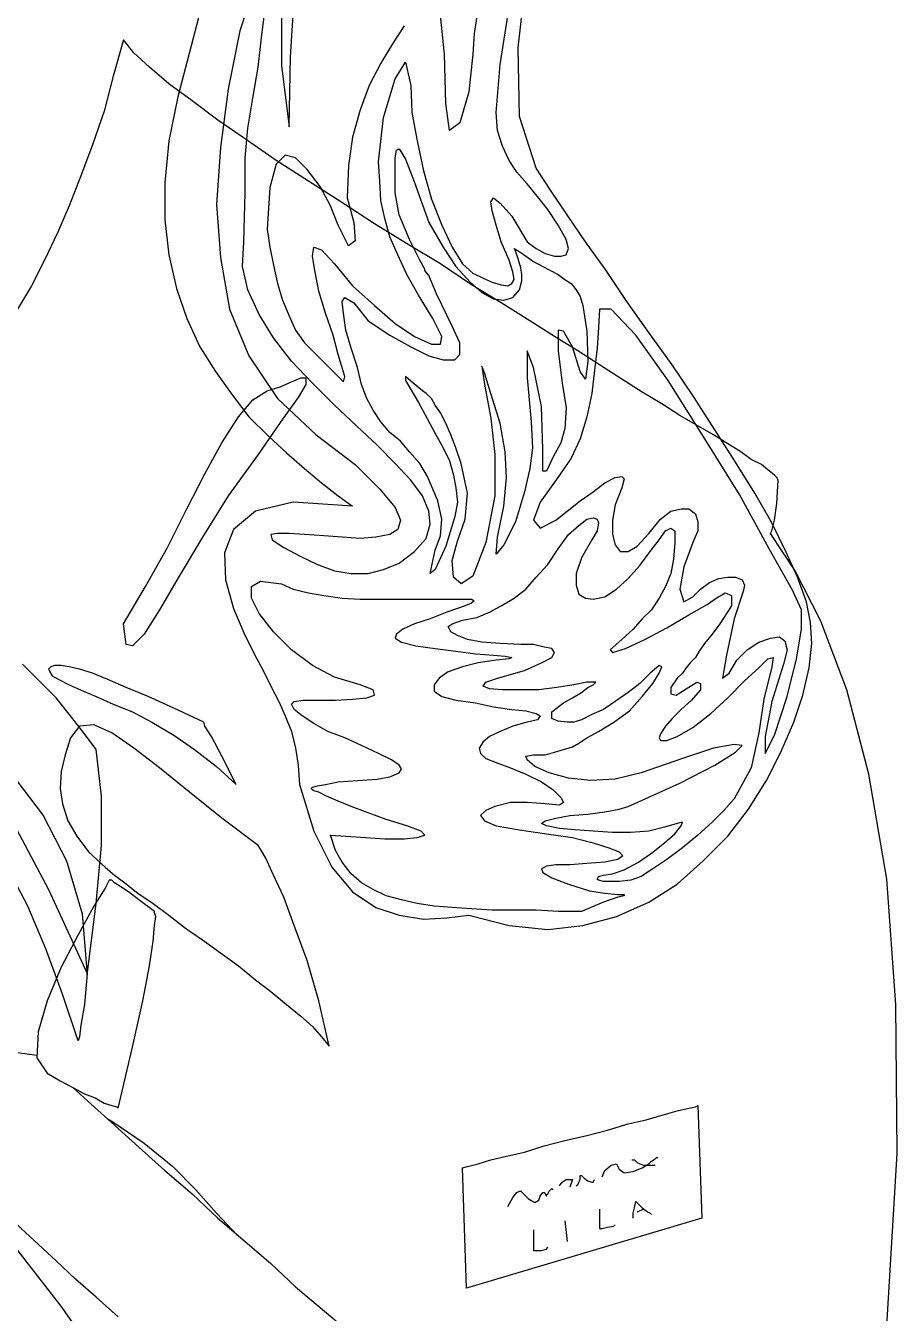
# Model space of a CAD drawing. Header units: millimetres. Extents: x -1576.77 to -1576.16, y 1849.65 to 1851.33.
# Drawn here: x -1576.4048 to -1576.2763, y 1850.8983 to 1851.0881 of the extents above; entities that cross this region are included whole.
import ezdxf

# ---------------------------------------------------------------- set-up
doc = ezdxf.new("R2010")
doc.units = ezdxf.units.MM
doc.header["$LTSCALE"] = 10
doc.layers.add('Humanos', color=2, linetype='Continuous')

msp = doc.modelspace()

# ---------------------------------------------------------------- linework, layer by layer
at = {"layer": 'Humanos'}
for points in [[(-1576.35984, 1851.12869), (-1576.3608, 1851.12468), (-1576.36213, 1851.11972), (-1576.36385, 1851.11362), (-1576.36518, 1851.10675), (-1576.36652, 1851.09912), (-1576.36709, 1851.09091), (-1576.36709, 1851.08214), (-1576.36595, 1851.07317), (-1576.36576, 1851.08347), (-1576.36518, 1851.09206), (-1576.36442, 1851.09931), (-1576.36347, 1851.10561), (-1576.36232, 1851.11171), (-1576.36099, 1851.11781), (-1576.36022, 1851.12354), (-1576.35984, 1851.12869)], [(-1576.37873, 1851.09149), (-1576.38236, 1851.07756), (-1576.38369, 1851.07108), (-1576.38426, 1851.06497), (-1576.38426, 1851.05944), (-1576.38369, 1851.05429), (-1576.38254, 1851.04932), (-1576.38102, 1851.04494), (-1576.37911, 1851.04074), (-1576.37682, 1851.03712), (-1576.37434, 1851.03368), (-1576.37186, 1851.03043), (-1576.369, 1851.02757), (-1576.36633, 1851.0251), (-1576.36366, 1851.02281), (-1576.36118, 1851.0207), (-1576.3587, 1851.0188), (-1576.3566, 1851.01727), (-1576.36537, 1851.01784), (-1576.37091, 1851.01651), (-1576.37415, 1851.01384), (-1576.37549, 1851.0104), (-1576.3753, 1851.0064), (-1576.37415, 1851.0022), (-1576.37262, 1850.99858), (-1576.3711, 1850.99552), (-1576.36976, 1850.99304), (-1576.36862, 1850.99075), (-1576.36747, 1850.98846), (-1576.36652, 1850.98637), (-1576.36557, 1850.98408), (-1576.365, 1850.98159), (-1576.36461, 1850.97912), (-1576.36442, 1850.97626), (-1576.36232, 1850.96939), (-1576.35965, 1850.96405), (-1576.3566, 1850.96042), (-1576.35316, 1850.95813), (-1576.34973, 1850.95699), (-1576.34611, 1850.95641), (-1576.34267, 1850.95661), (-1576.33943, 1850.95699), (-1576.33351, 1850.95546), (-1576.32779, 1850.95489), (-1576.32264, 1850.95546), (-1576.31768, 1850.95679), (-1576.31291, 1850.9589), (-1576.30872, 1850.96156), (-1576.30489, 1850.965), (-1576.30127, 1850.96863), (-1576.29822, 1850.97263), (-1576.29555, 1850.97683), (-1576.29345, 1850.98102), (-1576.29154, 1850.98542), (-1576.29021, 1850.98942), (-1576.28925, 1850.99343), (-1576.28887, 1850.99705), (-1576.28906, 1851.0001), (-1576.28964, 1851.00316), (-1576.29097, 1851.00678), (-1576.29269, 1851.0106), (-1576.29479, 1851.01479), (-1576.29727, 1851.01918), (-1576.30013, 1851.02376), (-1576.30318, 1851.02853), (-1576.30623, 1851.0333), (-1576.30947, 1851.03807), (-1576.31291, 1851.04284), (-1576.31616, 1851.04742), (-1576.3192, 1851.052), (-1576.32226, 1851.05619), (-1576.32493, 1851.0602), (-1576.32741, 1851.06382), (-1576.32951, 1851.06707), (-1576.33199, 1851.0747), (-1576.33218, 1851.08481), (-1576.33084, 1851.09664)], [(-1576.3711, 1851.09378), (-1576.3732, 1851.08729)], [(-1576.3732, 1851.08729), (-1576.37491, 1851.0787), (-1576.37606, 1851.07012), (-1576.37663, 1851.06173), (-1576.37606, 1851.0539), (-1576.37472, 1851.04627), (-1576.37186, 1851.03941), (-1576.36766, 1851.03311), (-1576.36194, 1851.02777), (-1576.35622, 1851.02338), (-1576.35259, 1851.01975), (-1576.3503, 1851.01708), (-1576.34954, 1851.01518), (-1576.34992, 1851.01384), (-1576.35107, 1851.01308), (-1576.35316, 1851.01269), (-1576.35545, 1851.0125), (-1576.35813, 1851.01269), (-1576.3608, 1851.01289), (-1576.36366, 1851.01308), (-1576.36595, 1851.01326), (-1576.36766, 1851.01326), (-1576.36862, 1851.01308), (-1576.36843, 1851.01231), (-1576.36671, 1851.01117), (-1576.36423, 1851.00983), (-1576.36175, 1851.00869), (-1576.35927, 1851.00774), (-1576.35679, 1851.00735), (-1576.35431, 1851.00735), (-1576.35202, 1851.00792), (-1576.34973, 1851.00888), (-1576.34744, 1851.0106), (-1576.34572, 1851.0125), (-1576.34515, 1851.0146), (-1576.34534, 1851.01651), (-1576.34629, 1851.0188), (-1576.34801, 1851.02109), (-1576.3503, 1851.02357), (-1576.35298, 1851.02624), (-1576.35602, 1851.02911), (-1576.35927, 1851.03215), (-1576.36251, 1851.0354), (-1576.36557, 1851.03864), (-1576.36824, 1851.04207), (-1576.37034, 1851.04551), (-1576.37205, 1851.04914), (-1576.37281, 1851.05257), (-1576.37262, 1851.05619), (-1576.37244, 1851.06344), (-1576.37244, 1851.06859), (-1576.37205, 1851.07298), (-1576.37129, 1851.07737), (-1576.37052, 1851.08195), (-1576.36995, 1851.08672), (-1576.36938, 1851.0913)], [(-1576.36919, 1851.0581), (-1576.36881, 1851.05543), (-1576.36824, 1851.05276), (-1576.36766, 1851.05009), (-1576.3669, 1851.04761), (-1576.36595, 1851.04532), (-1576.365, 1851.04322), (-1576.36366, 1851.04131), (-1576.36194, 1851.03959), (-1576.35927, 1851.03692), (-1576.35793, 1851.03558), (-1576.35774, 1851.03635), (-1576.3587, 1851.03959), (-1576.35946, 1851.04245), (-1576.3606, 1851.0457), (-1576.36156, 1851.04894), (-1576.36213, 1851.052), (-1576.36251, 1851.05409), (-1576.36232, 1851.05543), (-1576.36118, 1851.05505), (-1576.35927, 1851.05295), (-1576.3566, 1851.04971), (-1576.35336, 1851.04685), (-1576.3503, 1851.04417), (-1576.34744, 1851.04227), (-1576.34496, 1851.04112), (-1576.34363, 1851.04112), (-1576.34343, 1851.04227), (-1576.34477, 1851.04494), (-1576.34687, 1851.04837), (-1576.34858, 1851.05142), (-1576.34992, 1851.05429), (-1576.35107, 1851.05695), (-1576.35183, 1851.05963), (-1576.3524, 1851.0623), (-1576.35259, 1851.06516), (-1576.35278, 1851.06802), (-1576.35202, 1851.07451), (-1576.3503, 1851.08023), (-1576.34878, 1851.08271), (-1576.34801, 1851.07927), (-1576.34783, 1851.07527), (-1576.34706, 1851.07108), (-1576.34611, 1851.06668), (-1576.34496, 1851.06249), (-1576.34343, 1851.05867), (-1576.34191, 1851.05543), (-1576.34038, 1851.05295), (-1576.33885, 1851.05161), (-1576.33733, 1851.05085), (-1576.33599, 1851.05028), (-1576.33466, 1851.0499), (-1576.3337, 1851.04971), (-1576.33313, 1851.05009), (-1576.33275, 1851.05066), (-1576.33294, 1851.0518), (-1576.33351, 1851.05352), (-1576.33466, 1851.05619), (-1576.33542, 1851.05867), (-1576.33599, 1851.06077), (-1576.33619, 1851.0621), (-1576.3358, 1851.06268), (-1576.33485, 1851.06192), (-1576.33313, 1851.06001), (-1576.33084, 1851.05619), (-1576.32951, 1851.05524), (-1576.32817, 1851.05448), (-1576.32684, 1851.05409), (-1576.32588, 1851.05409), (-1576.32512, 1851.05429), (-1576.32474, 1851.05524), (-1576.32512, 1851.05658), (-1576.32626, 1851.05867), (-1576.32779, 1851.06096), (-1576.32932, 1851.06287), (-1576.33084, 1851.06478), (-1576.33237, 1851.0665), (-1576.33351, 1851.06822), (-1576.33447, 1851.07031), (-1576.33523, 1851.0726), (-1576.33542, 1851.07527), (-1576.33485, 1851.08233), (-1576.33351, 1851.09072)], [(-1576.33809, 1851.09072), (-1576.33867, 1851.08691), (-1576.33885, 1851.08385), (-1576.33943, 1851.07832), (-1576.34076, 1851.07374), (-1576.34229, 1851.0726), (-1576.34286, 1851.07661), (-1576.34305, 1851.08385), (-1576.34363, 1851.08958)], [(-1576.34897, 1851.08805), (-1576.35069, 1851.08538), (-1576.3524, 1851.08252), (-1576.35412, 1851.07927), (-1576.35545, 1851.07566), (-1576.3566, 1851.07165), (-1576.35717, 1851.06745), (-1576.35736, 1851.06268), (-1576.35641, 1851.05906), (-1576.35622, 1851.05638), (-1576.35717, 1851.05562), (-1576.3587, 1851.05867), (-1576.35984, 1851.06153), (-1576.36137, 1851.06439), (-1576.36328, 1851.06688), (-1576.365, 1851.06859), (-1576.36652, 1851.06897), (-1576.36786, 1851.06764), (-1576.36881, 1851.06421), (-1576.36919, 1851.0581)], [(-1576.2778, 1850.89651), (-1576.27628, 1850.92188), (-1576.27647, 1850.94382), (-1576.2778, 1850.96233), (-1576.28048, 1850.97778), (-1576.28372, 1850.99018), (-1576.28753, 1851.0003), (-1576.29135, 1851.00774), (-1576.29498, 1851.01326), (-1576.29479, 1851.01365), (-1576.2944, 1851.01518), (-1576.29402, 1851.01766), (-1576.29383, 1851.02109), (-1576.29402, 1851.02147), (-1576.2944, 1851.02185), (-1576.29536, 1851.02262), (-1576.29631, 1851.02338), (-1576.29784, 1851.02414), (-1576.29936, 1851.02528), (-1576.30127, 1851.02643), (-1576.30337, 1851.02777), (-1576.30566, 1851.02911), (-1576.30833, 1851.03063), (-1576.31101, 1851.03234), (-1576.31387, 1851.03406), (-1576.31691, 1851.03597), (-1576.32016, 1851.03807), (-1576.3234, 1851.04016), (-1576.32684, 1851.04227), (-1576.33046, 1851.04456), (-1576.33466, 1851.04722), (-1576.33905, 1851.0499), (-1576.34363, 1851.05295), (-1576.3484, 1851.05581), (-1576.35336, 1851.05886), (-1576.35831, 1851.0621), (-1576.36308, 1851.06516), (-1576.36786, 1851.06822), (-1576.37224, 1851.07126), (-1576.37644, 1851.07412), (-1576.38025, 1851.07698), (-1576.38369, 1851.07947), (-1576.38655, 1851.08195), (-1576.38884, 1851.08405), (-1576.39037, 1851.08596), (-1576.39189, 1851.08061), (-1576.39323, 1851.07546), (-1576.39495, 1851.0705), (-1576.39667, 1851.06593), (-1576.39838, 1851.06153), (-1576.4001, 1851.05753), (-1576.402, 1851.05352), (-1576.40391, 1851.04971), (-1576.40601, 1851.04627)], [(-1576.34439, 1851.01079), (-1576.34363, 1851.01289), (-1576.34343, 1851.01537), (-1576.344, 1851.01804), (-1576.34554, 1851.02166), (-1576.34668, 1851.02357), (-1576.3482, 1851.02528), (-1576.34954, 1851.02682), (-1576.35107, 1851.02814), (-1576.3524, 1851.02968), (-1576.35355, 1851.03139), (-1576.3545, 1851.03311), (-1576.35527, 1851.03521), (-1576.35584, 1851.03769), (-1576.35679, 1851.04055), (-1576.35756, 1851.04322), (-1576.35793, 1851.0457), (-1576.35813, 1851.04742), (-1576.35774, 1851.04799), (-1576.35641, 1851.04722), (-1576.35431, 1851.04456), (-1576.35107, 1851.04245), (-1576.34801, 1851.04074), (-1576.34534, 1851.03941), (-1576.34325, 1851.03883), (-1576.34153, 1851.03883), (-1576.34076, 1851.03959), (-1576.34076, 1851.04131), (-1576.34191, 1851.04379), (-1576.3442, 1851.04856), (-1576.34534, 1851.05123), (-1576.34592, 1851.052), (-1576.34592, 1851.05219), (-1576.34668, 1851.05352), (-1576.3482, 1851.05658), (-1576.34973, 1851.0602), (-1576.3503, 1851.06344), (-1576.3503, 1851.06497), (-1576.3503, 1851.06688), (-1576.3503, 1851.06859), (-1576.35012, 1851.06974), (-1576.34973, 1851.06993), (-1576.34878, 1851.0684), (-1576.34744, 1851.06497), (-1576.34534, 1851.05906), (-1576.34325, 1851.05543), (-1576.34134, 1851.05257), (-1576.33924, 1851.05028), (-1576.33752, 1851.04875), (-1576.3358, 1851.0478), (-1576.33428, 1851.04761), (-1576.33294, 1851.04799), (-1576.33199, 1851.04914), (-1576.33161, 1851.05047), (-1576.33161, 1851.05142), (-1576.3318, 1851.05238), (-1576.33218, 1851.05371), (-1576.33256, 1851.05486), (-1576.33275, 1851.05524), (-1576.3318, 1851.05466), (-1576.32989, 1851.05333), (-1576.32855, 1851.05257), (-1576.32741, 1851.052), (-1576.32626, 1851.05142), (-1576.32531, 1851.05066), (-1576.32435, 1851.05009), (-1576.3236, 1851.04914), (-1576.32302, 1851.04818), (-1576.32264, 1851.04685), (-1576.32207, 1851.04303), (-1576.32188, 1851.03864), (-1576.32226, 1851.03597), (-1576.32302, 1851.03712), (-1576.32417, 1851.04074), (-1576.3255, 1851.04303), (-1576.32626, 1851.04322), (-1576.32626, 1851.04016), (-1576.32569, 1851.0354), (-1576.32512, 1851.03177), (-1576.32531, 1851.02872), (-1576.32588, 1851.02662), (-1576.32703, 1851.02453), (-1576.32798, 1851.02242), (-1576.32855, 1851.02242), (-1576.32855, 1851.02567), (-1576.32875, 1851.03197), (-1576.32989, 1851.03769), (-1576.33084, 1851.04016), (-1576.33084, 1851.03616), (-1576.33027, 1851.02968), (-1576.33008, 1851.02586), (-1576.33046, 1851.02281), (-1576.33122, 1851.01937), (-1576.33256, 1851.01498), (-1576.33428, 1851.01155), (-1576.33542, 1851.01021), (-1576.33523, 1851.01269), (-1576.33428, 1851.01727), (-1576.3339, 1851.02147), (-1576.33409, 1851.02528), (-1576.33485, 1851.02948), (-1576.33619, 1851.03387), (-1576.33714, 1851.03692), (-1576.33752, 1851.03787), (-1576.33714, 1851.03521), (-1576.33619, 1851.03025), (-1576.33561, 1851.0249), (-1576.33561, 1851.0188), (-1576.33695, 1851.01193), (-1576.33885, 1851.00697), (-1576.34057, 1851.00582), (-1576.34172, 1851.00678), (-1576.34191, 1851.00926), (-1576.34114, 1851.01212), (-1576.34, 1851.01537), (-1576.33962, 1851.01918), (-1576.34057, 1851.02357), (-1576.34134, 1851.02586), (-1576.3421, 1851.02777), (-1576.34286, 1851.02948), (-1576.34363, 1851.03101), (-1576.34439, 1851.03215), (-1576.34496, 1851.03311), (-1576.34572, 1851.03387), (-1576.34629, 1851.03426), (-1576.34763, 1851.0354), (-1576.34878, 1851.03635), (-1576.34878, 1851.03578), (-1576.34687, 1851.03254), (-1576.34554, 1851.03006), (-1576.34439, 1851.02796), (-1576.34325, 1851.02586), (-1576.34229, 1851.02395), (-1576.34172, 1851.02185), (-1576.34134, 1851.01995), (-1576.34114, 1851.01784), (-1576.34153, 1851.01575), (-1576.34286, 1851.01136), (-1576.34439, 1851.00792), (-1576.34515, 1851.00735), (-1576.34439, 1851.01079)], [(-1576.32016, 1851.04627), (-1576.32035, 1851.0436), (-1576.32054, 1851.04055), (-1576.32092, 1851.0373), (-1576.32131, 1851.03387), (-1576.32207, 1851.03043), (-1576.32302, 1851.02719), (-1576.32435, 1851.02433), (-1576.32607, 1851.02185), (-1576.32893, 1851.01784), (-1576.32989, 1851.01518), (-1576.32893, 1851.01403), (-1576.32664, 1851.01518), (-1576.32493, 1851.01651), (-1576.32302, 1851.01804), (-1576.32111, 1851.01937), (-1576.3194, 1851.0207), (-1576.31787, 1851.02147), (-1576.31691, 1851.02166), (-1576.31653, 1851.02128), (-1576.31691, 1851.01995), (-1576.31787, 1851.01747), (-1576.31825, 1851.01518), (-1576.31825, 1851.01308), (-1576.31787, 1851.01155), (-1576.31711, 1851.0106), (-1576.31596, 1851.0106), (-1576.31462, 1851.01136), (-1576.31291, 1851.01326), (-1576.31119, 1851.01537), (-1576.30967, 1851.01651), (-1576.30814, 1851.01689), (-1576.307, 1851.01689), (-1576.30604, 1851.01613), (-1576.30566, 1851.01498), (-1576.30566, 1851.01365), (-1576.30643, 1851.01193), (-1576.30776, 1851.00831), (-1576.30833, 1851.00506), (-1576.30776, 1851.00316), (-1576.30643, 1851.00392), (-1576.30528, 1851.00506), (-1576.30394, 1851.00602), (-1576.3026, 1851.00659), (-1576.30127, 1851.00678), (-1576.30013, 1851.00678), (-1576.29917, 1851.0064), (-1576.29879, 1851.00563), (-1576.29898, 1851.00468), (-1576.30032, 1851.00067), (-1576.30146, 1850.99533), (-1576.30203, 1850.9919), (-1576.30108, 1850.99266), (-1576.29994, 1850.99457), (-1576.29841, 1850.9961), (-1576.29669, 1850.99724), (-1576.29498, 1850.99781), (-1576.29364, 1850.99801), (-1576.29288, 1850.99743), (-1576.2925, 1850.9961), (-1576.29307, 1850.994), (-1576.29479, 1850.98846), (-1576.29574, 1850.98331), (-1576.29574, 1850.98084), (-1576.2944, 1850.98351), (-1576.2925, 1850.98923), (-1576.29116, 1850.99476), (-1576.2904, 1850.99915), (-1576.2904, 1851.00201), (-1576.29173, 1851.00487), (-1576.29516, 1851.01098), (-1576.29956, 1851.01899), (-1576.30489, 1851.02757), (-1576.31004, 1851.03578), (-1576.31482, 1851.04245), (-1576.31844, 1851.04627), (-1576.32016, 1851.04627)], [(-1576.39037, 1850.99991), (-1576.38712, 1851.00545), (-1576.38388, 1851.01117), (-1576.38102, 1851.01689), (-1576.37835, 1851.02204), (-1576.37587, 1851.02662), (-1576.37339, 1851.03043), (-1576.37129, 1851.03292), (-1576.36919, 1851.03426), (-1576.36728, 1851.03483), (-1576.36557, 1851.03558), (-1576.36423, 1851.03616), (-1576.36347, 1851.03616), (-1576.36347, 1851.03521), (-1576.36461, 1851.0333), (-1576.3669, 1851.03006), (-1576.37052, 1851.0249), (-1576.37491, 1851.0188), (-1576.37873, 1851.01269), (-1576.38216, 1851.00697), (-1576.38503, 1851.00201), (-1576.38732, 1850.99839), (-1576.38903, 1850.99667), (-1576.38998, 1850.99686), (-1576.39037, 1850.99991)], [(-1576.34038, 1851.00048), (-1576.33828, 1851.00087), (-1576.33638, 1851.00163), (-1576.33466, 1851.00259), (-1576.33275, 1851.00373), (-1576.33104, 1851.00506), (-1576.32951, 1851.00678), (-1576.32779, 1851.00869), (-1576.32626, 1851.01098), (-1576.32474, 1851.01308), (-1576.32321, 1851.01441), (-1576.32207, 1851.01537), (-1576.32111, 1851.01555), (-1576.32054, 1851.01537), (-1576.32035, 1851.01479), (-1576.32054, 1851.01365), (-1576.32131, 1851.01231), (-1576.32283, 1851.00964), (-1576.3236, 1851.00735), (-1576.3236, 1851.00563), (-1576.32321, 1851.0043), (-1576.32226, 1851.00373), (-1576.32111, 1851.00354), (-1576.3194, 1851.00392), (-1576.31768, 1851.00506), (-1576.31596, 1851.00659), (-1576.31424, 1851.0085), (-1576.31272, 1851.0106), (-1576.31138, 1851.01231), (-1576.31043, 1851.01365), (-1576.30967, 1851.01403), (-1576.30909, 1851.01365), (-1576.30909, 1851.01193), (-1576.30929, 1851.00945), (-1576.30967, 1851.00735), (-1576.31043, 1851.00545), (-1576.31138, 1851.00373), (-1576.31253, 1851.00201), (-1576.31387, 1851.00067), (-1576.3152, 1850.99915), (-1576.31691, 1850.99762), (-1576.31863, 1850.9961), (-1576.31825, 1850.99572), (-1576.31634, 1850.99629), (-1576.31348, 1850.99762), (-1576.31024, 1850.99934), (-1576.307, 1851.00125), (-1576.30432, 1851.00277), (-1576.30299, 1851.00373), (-1576.30165, 1851.00449), (-1576.3007, 1851.00411), (-1576.3007, 1851.00259), (-1576.30242, 1850.99991), (-1576.30356, 1850.99839), (-1576.30471, 1850.99705), (-1576.30547, 1850.9959), (-1576.30604, 1850.99495), (-1576.3068, 1850.99418), (-1576.30738, 1850.99343), (-1576.30795, 1850.99266), (-1576.30872, 1850.9919), (-1576.30967, 1850.99057), (-1576.30967, 1850.98961), (-1576.3089, 1850.98942), (-1576.30738, 1850.99037), (-1576.30585, 1850.99132), (-1576.30528, 1850.99114), (-1576.30528, 1850.99018), (-1576.30661, 1850.98866), (-1576.30814, 1850.98732), (-1576.30947, 1850.98599), (-1576.31043, 1850.98484), (-1576.31119, 1850.9837), (-1576.31138, 1850.98313), (-1576.31119, 1850.98274), (-1576.31024, 1850.98274), (-1576.30872, 1850.98331), (-1576.30643, 1850.98465), (-1576.30375, 1850.98674), (-1576.30127, 1850.98903), (-1576.29879, 1850.99152), (-1576.29669, 1850.99343), (-1576.29536, 1850.99476), (-1576.29459, 1850.99495), (-1576.29479, 1850.99361), (-1576.29593, 1850.98885), (-1576.29669, 1850.98388), (-1576.29784, 1850.97873), (-1576.30032, 1850.97415), (-1576.30185, 1850.97244), (-1576.30356, 1850.97072), (-1576.30566, 1850.96881), (-1576.30795, 1850.96691), (-1576.31024, 1850.96519), (-1576.31233, 1850.96385), (-1576.31405, 1850.96271), (-1576.31558, 1850.96214), (-1576.3173, 1850.96194), (-1576.31863, 1850.96194), (-1576.31959, 1850.96194), (-1576.32035, 1850.96214), (-1576.32054, 1850.96233), (-1576.32035, 1850.96271), (-1576.31959, 1850.9629), (-1576.31825, 1850.96309), (-1576.31653, 1850.96366), (-1576.31444, 1850.96481), (-1576.31253, 1850.96614), (-1576.31062, 1850.96767), (-1576.30909, 1850.969), (-1576.30814, 1850.97015), (-1576.30795, 1850.97072), (-1576.30872, 1850.97053), (-1576.31062, 1850.96996), (-1576.31291, 1850.96939), (-1576.31558, 1850.9692), (-1576.31825, 1850.9692), (-1576.32111, 1850.96939), (-1576.32378, 1850.96958), (-1576.32607, 1850.96977), (-1576.32798, 1850.97015), (-1576.32875, 1850.97053), (-1576.32817, 1850.97091), (-1576.32664, 1850.97129), (-1576.32455, 1850.97168), (-1576.32188, 1850.97187), (-1576.3194, 1850.97225), (-1576.3173, 1850.97263), (-1576.31596, 1850.97301), (-1576.30833, 1850.97644), (-1576.30318, 1850.97912), (-1576.30013, 1850.98102), (-1576.29917, 1850.98198), (-1576.30032, 1850.98217), (-1576.30337, 1850.98159), (-1576.30795, 1850.98007), (-1576.31405, 1850.97797), (-1576.31787, 1850.97702), (-1576.32149, 1850.97683), (-1576.32474, 1850.97721), (-1576.3276, 1850.97797), (-1576.3297, 1850.97893), (-1576.33084, 1850.97988), (-1576.33104, 1850.98045), (-1576.32989, 1850.98064), (-1576.32817, 1850.98064), (-1576.32684, 1850.98102), (-1576.3255, 1850.98141), (-1576.32417, 1850.98179), (-1576.32321, 1850.98236), (-1576.32207, 1850.98313), (-1576.32131, 1850.98351), (-1576.32035, 1850.98408), (-1576.31806, 1850.98542), (-1576.31577, 1850.98713), (-1576.31387, 1850.98923), (-1576.31233, 1850.99114), (-1576.31138, 1850.99266), (-1576.31101, 1850.99361), (-1576.31138, 1850.99381), (-1576.31272, 1850.99266), (-1576.31424, 1850.99114), (-1576.31596, 1850.9898), (-1576.31787, 1850.98846), (-1576.31959, 1850.98732), (-1576.32131, 1850.98656), (-1576.32283, 1850.98579), (-1576.32397, 1850.98542), (-1576.32493, 1850.98542), (-1576.32626, 1850.9856), (-1576.32722, 1850.98599), (-1576.32722, 1850.98694), (-1576.3255, 1850.98828), (-1576.32417, 1850.98903), (-1576.32283, 1850.9898), (-1576.32188, 1850.99057), (-1576.32111, 1850.99095), (-1576.32073, 1850.99132), (-1576.32111, 1850.99132), (-1576.32207, 1850.99132), (-1576.32397, 1850.99095), (-1576.32646, 1850.99057), (-1576.32912, 1850.99018), (-1576.33199, 1850.99018), (-1576.33447, 1850.99018), (-1576.33638, 1850.99037), (-1576.33733, 1850.99075), (-1576.33695, 1850.99132), (-1576.33523, 1850.9919), (-1576.33122, 1850.99304), (-1576.32875, 1850.99418), (-1576.32722, 1850.99495), (-1576.32684, 1850.99572), (-1576.32722, 1850.99629), (-1576.32836, 1850.99647), (-1576.32989, 1850.99686), (-1576.3318, 1850.99686), (-1576.33485, 1850.99705), (-1576.33752, 1850.99724), (-1576.33962, 1850.99762), (-1576.34114, 1850.99819), (-1576.3421, 1850.99876), (-1576.34248, 1850.99953), (-1576.34191, 1850.99991), (-1576.34038, 1851.00048)], [(-1576.36709, 1851.00582), (-1576.36537, 1851.00506), (-1576.36308, 1851.00449), (-1576.3608, 1851.00411), (-1576.35813, 1851.00373), (-1576.35545, 1851.00354), (-1576.35278, 1851.00354), (-1576.35012, 1851.00354), (-1576.34763, 1851.00354), (-1576.34515, 1851.00354), (-1576.34305, 1851.00354), (-1576.34134, 1851.00354), (-1576.34, 1851.00354), (-1576.33905, 1851.00354), (-1576.33867, 1851.00334), (-1576.33905, 1851.00296), (-1576.34, 1851.00259), (-1576.34267, 1851.00163), (-1576.34515, 1851.00067), (-1576.34744, 1850.99991), (-1576.34916, 1850.99915), (-1576.35012, 1850.99839), (-1576.3503, 1850.99781), (-1576.34935, 1850.99724), (-1576.34725, 1850.99667), (-1576.34439, 1850.99629), (-1576.34134, 1850.9959), (-1576.33848, 1850.99552), (-1576.3358, 1850.99533), (-1576.33409, 1850.99515), (-1576.33313, 1850.99495), (-1576.33351, 1850.99476), (-1576.33542, 1850.99457), (-1576.33809, 1850.99418), (-1576.34038, 1850.99361), (-1576.34248, 1850.99286), (-1576.34382, 1850.9919), (-1576.34458, 1850.99095), (-1576.34458, 1850.98999), (-1576.34343, 1850.98923), (-1576.34134, 1850.98866), (-1576.33848, 1850.98828), (-1576.3358, 1850.98771), (-1576.33313, 1850.98732), (-1576.33104, 1850.98713), (-1576.32951, 1850.98674), (-1576.32893, 1850.98637), (-1576.32932, 1850.98579), (-1576.33084, 1850.98542), (-1576.33294, 1850.98484), (-1576.33485, 1850.98408), (-1576.33638, 1850.98331), (-1576.33733, 1850.98255), (-1576.3379, 1850.98159), (-1576.33771, 1850.98084), (-1576.33695, 1850.98007), (-1576.33542, 1850.9795), (-1576.33332, 1850.97873), (-1576.33104, 1850.97778), (-1576.32875, 1850.97664), (-1576.32703, 1850.97549), (-1576.32588, 1850.97435), (-1576.3255, 1850.97358), (-1576.32607, 1850.9732), (-1576.32817, 1850.97339), (-1576.33084, 1850.97358), (-1576.33332, 1850.97358), (-1576.33561, 1850.97301), (-1576.33695, 1850.97244), (-1576.33771, 1850.97168), (-1576.33714, 1850.97091), (-1576.33542, 1850.97015), (-1576.33199, 1850.96958), (-1576.32798, 1850.969), (-1576.32417, 1850.96843), (-1576.32111, 1850.96767), (-1576.31882, 1850.96691), (-1576.3173, 1850.96634), (-1576.31673, 1850.96576), (-1576.31749, 1850.96519), (-1576.3194, 1850.96481), (-1576.32207, 1850.96462), (-1576.32455, 1850.96443), (-1576.32664, 1850.96443), (-1576.32798, 1850.96423), (-1576.32875, 1850.96385), (-1576.32855, 1850.96328), (-1576.32722, 1850.96252), (-1576.32474, 1850.96156), (-1576.32168, 1850.96061), (-1576.3194, 1850.96023), (-1576.31749, 1850.96004), (-1576.31653, 1850.96004), (-1576.31653, 1850.95985), (-1576.31749, 1850.95965), (-1576.31959, 1850.9589), (-1576.32283, 1850.95756), (-1576.32626, 1850.95756), (-1576.32951, 1850.95775), (-1576.33275, 1850.95775), (-1576.33599, 1850.95775), (-1576.33905, 1850.95794), (-1576.34191, 1850.95813), (-1576.34458, 1850.95832), (-1576.34706, 1850.9587), (-1576.34935, 1850.95927), (-1576.35164, 1850.95985), (-1576.35355, 1850.9608), (-1576.35527, 1850.96176), (-1576.35679, 1850.96309), (-1576.35813, 1850.96481), (-1576.35908, 1850.96652), (-1576.35984, 1850.96881), (-1576.35756, 1850.96863), (-1576.35469, 1850.96843), (-1576.35183, 1850.96824), (-1576.34897, 1850.96824), (-1576.34706, 1850.96843), (-1576.34592, 1850.96881), (-1576.34649, 1850.96939), (-1576.34858, 1850.97015), (-1576.35164, 1850.9711), (-1576.35431, 1850.97206), (-1576.35679, 1850.97301), (-1576.3587, 1850.97378), (-1576.36042, 1850.97454), (-1576.36156, 1850.97511), (-1576.36232, 1850.9753), (-1576.36251, 1850.97549), (-1576.36251, 1850.97549), (-1576.36271, 1850.97568), (-1576.36271, 1850.97568), (-1576.36251, 1850.97587), (-1576.36175, 1850.97607), (-1576.3606, 1850.97626), (-1576.3587, 1850.97664), (-1576.35584, 1850.97683), (-1576.35298, 1850.97702), (-1576.35107, 1850.9774), (-1576.34973, 1850.97797), (-1576.34935, 1850.97855), (-1576.34973, 1850.97912), (-1576.35087, 1850.97988), (-1576.35278, 1850.98084), (-1576.35527, 1850.98198), (-1576.35774, 1850.98313), (-1576.36022, 1850.98408), (-1576.36232, 1850.98522), (-1576.36404, 1850.98637), (-1576.36518, 1850.98732), (-1576.36557, 1850.98808), (-1576.36518, 1850.98846), (-1576.36385, 1850.98866), (-1576.36156, 1850.98866), (-1576.35908, 1850.98866), (-1576.3566, 1850.98885), (-1576.3545, 1850.98903), (-1576.35336, 1850.98942), (-1576.35355, 1850.99018), (-1576.35545, 1850.99095), (-1576.35927, 1850.99209), (-1576.36251, 1850.99381), (-1576.36557, 1850.9961), (-1576.36824, 1850.99876), (-1576.37034, 1851.00144), (-1576.37148, 1851.00373), (-1576.37148, 1851.00545), (-1576.37015, 1851.00621), (-1576.36709, 1851.00582)], [(-1576.4064, 1850.97721), (-1576.40219, 1850.97168), (-1576.39876, 1850.965), (-1576.39647, 1850.95718), (-1576.39571, 1850.94821), (-1576.39438, 1850.9587), (-1576.39361, 1850.96729), (-1576.39361, 1850.97454), (-1576.39438, 1850.98141), (-1576.39609, 1850.9837), (-1576.39819, 1850.98637), (-1576.40029, 1850.98903), (-1576.40277, 1850.99152), (-1576.40525, 1850.994)], [(-1576.39628, 1850.98999), (-1576.39438, 1850.98923), (-1576.39189, 1850.98808), (-1576.38903, 1850.98694), (-1576.38617, 1850.98542), (-1576.38293, 1850.98351), (-1576.37988, 1850.98141), (-1576.37663, 1850.97893), (-1576.37377, 1850.97626), (-1576.37587, 1850.98045), (-1576.37739, 1850.98331), (-1576.37835, 1850.98484), (-1576.37854, 1850.98542), (-1576.38293, 1850.98751), (-1576.38674, 1850.98923), (-1576.38998, 1850.99057), (-1576.39266, 1850.99171), (-1576.39495, 1850.99266), (-1576.39685, 1850.99323), (-1576.39838, 1850.99361), (-1576.39953, 1850.99381), (-1576.40048, 1850.99381), (-1576.40105, 1850.99361), (-1576.40143, 1850.99323), (-1576.40124, 1850.99286), (-1576.40086, 1850.99228), (-1576.39991, 1850.99171), (-1576.39838, 1850.99095), (-1576.39628, 1850.98999)], [(-1576.39628, 1850.98999), (-1576.39438, 1850.98923), (-1576.39189, 1850.98808), (-1576.38903, 1850.98694), (-1576.38617, 1850.98542), (-1576.38293, 1850.98351), (-1576.37988, 1850.98141), (-1576.37663, 1850.97893), (-1576.37377, 1850.97626), (-1576.37587, 1850.98045), (-1576.37739, 1850.98331), (-1576.37835, 1850.98484), (-1576.37854, 1850.98542), (-1576.38293, 1850.98751), (-1576.38674, 1850.98923), (-1576.38998, 1850.99057), (-1576.39266, 1850.99171), (-1576.39495, 1850.99266), (-1576.39685, 1850.99323), (-1576.39838, 1850.99361), (-1576.39953, 1850.99381), (-1576.40048, 1850.99381), (-1576.40105, 1850.99361), (-1576.40143, 1850.99323), (-1576.40124, 1850.99286), (-1576.40086, 1850.99228), (-1576.39991, 1850.99171), (-1576.39838, 1850.99095), (-1576.39628, 1850.98999)], [(-1576.39304, 1850.96405), (-1576.3917, 1850.9629), (-1576.39018, 1850.96176), (-1576.38827, 1850.96023), (-1576.38598, 1850.9587), (-1576.38369, 1850.95699), (-1576.38121, 1850.95507), (-1576.37873, 1850.95336), (-1576.37606, 1850.95146), (-1576.37339, 1850.94955), (-1576.37091, 1850.94745), (-1576.36862, 1850.94573), (-1576.36633, 1850.94382), (-1576.36423, 1850.94211), (-1576.36251, 1850.94058), (-1576.36118, 1850.93905), (-1576.36003, 1850.93772), (-1576.36156, 1850.94439), (-1576.36328, 1850.95031), (-1576.36518, 1850.95546), (-1576.36671, 1850.95965), (-1576.36824, 1850.9629), (-1576.36938, 1850.96538), (-1576.37015, 1850.96671), (-1576.37052, 1850.96729), (-1576.37587, 1850.97129), (-1576.38064, 1850.97511), (-1576.38503, 1850.97873), (-1576.38884, 1850.98159), (-1576.39209, 1850.98388), (-1576.39475, 1850.98503), (-1576.39685, 1850.98484), (-1576.39819, 1850.98313), (-1576.39896, 1850.98064), (-1576.39953, 1850.97816), (-1576.39971, 1850.97568), (-1576.39933, 1850.97339), (-1576.39857, 1850.97091), (-1576.39724, 1850.96863), (-1576.39552, 1850.96634), (-1576.39304, 1850.96405)], [(-1576.4062, 1850.96977), (-1576.40143, 1850.9608), (-1576.39571, 1850.9484), (-1576.39609, 1850.94382), (-1576.39667, 1850.94077), (-1576.39685, 1850.93905), (-1576.39704, 1850.93848), (-1576.39933, 1850.94535), (-1576.40182, 1850.95203), (-1576.40448, 1850.95832), (-1576.40754, 1850.96423)], [(-1576.3896, 1850.88525), (-1576.39953, 1850.89937), (-1576.4104, 1850.9133), (-1576.42242, 1850.92684), (-1576.43539, 1850.94001), (-1576.44951, 1850.95241), (-1576.46459, 1850.96405)], [(-1576.40162, 1850.93371), (-1576.39971, 1850.93257), (-1576.39781, 1850.93161), (-1576.39609, 1850.93066), (-1576.39456, 1850.93009), (-1576.39323, 1850.92932), (-1576.39209, 1850.92894), (-1576.39132, 1850.92875), (-1576.39113, 1850.92856), (-1576.38903, 1850.93753), (-1576.38751, 1850.94439), (-1576.38655, 1850.94955), (-1576.38598, 1850.95317), (-1576.38579, 1850.95546), (-1576.3856, 1850.95679), (-1576.38579, 1850.95736), (-1576.38579, 1850.95756), (-1576.38808, 1850.95927), (-1576.3896, 1850.96042), (-1576.39075, 1850.96119), (-1576.3917, 1850.96176), (-1576.39209, 1850.96214), (-1576.39227, 1850.96214), (-1576.39247, 1850.96214), (-1576.39247, 1850.96214), (-1576.39304, 1850.96099), (-1576.39475, 1850.95832), (-1576.39704, 1850.95412), (-1576.39953, 1850.94935), (-1576.40162, 1850.94439), (-1576.40296, 1850.93982), (-1576.40315, 1850.936), (-1576.40162, 1850.93371)], [(-1576.39113, 1850.89784), (-1576.39438, 1850.90071), (-1576.39742, 1850.90337), (-1576.40029, 1850.90605), (-1576.40296, 1850.90852), (-1576.40544, 1850.91081), (-1576.40773, 1850.9131), (-1576.40963, 1850.91501), (-1576.40963, 1850.91654), (-1576.40983, 1850.92016), (-1576.40963, 1850.92494), (-1576.40906, 1850.93009), (-1576.40792, 1850.93428), (-1576.40601, 1850.93676), (-1576.40315, 1850.93638), (-1576.40315, 1850.936)], [(-1576.39781, 1850.93161), (-1576.39513, 1850.92913), (-1576.3917, 1850.92608), (-1576.38808, 1850.92283), (-1576.38426, 1850.9194), (-1576.38025, 1850.91596), (-1576.37644, 1850.91235), (-1576.37244, 1850.90891), (-1576.36862, 1850.90566), (-1576.365, 1850.90223), (-1576.36137, 1850.89918), (-1576.35793, 1850.89632)], [(-1576.34038, 1850.91979), (-1576.33962, 1850.91997), (-1576.33809, 1850.92036), (-1576.33619, 1850.92093), (-1576.3339, 1850.9215), (-1576.33122, 1850.92208), (-1576.32836, 1850.92303), (-1576.32531, 1850.92379), (-1576.32207, 1850.92455), (-1576.31902, 1850.92531), (-1576.31596, 1850.92627), (-1576.31329, 1850.92684), (-1576.31081, 1850.9276), (-1576.30872, 1850.92818), (-1576.307, 1850.92856), (-1576.30604, 1850.92875), (-1576.30566, 1850.92894), (-1576.30509, 1850.91235), (-1576.33981, 1850.90204), (-1576.34038, 1850.91979)], [(-1576.39284, 1850.92703), (-1576.39209, 1850.92665), (-1576.38732, 1850.92341), (-1576.38311, 1850.91997), (-1576.37968, 1850.91654), (-1576.37663, 1850.9131), (-1576.37358, 1850.90986), (-1576.37358, 1850.90986)], [(-1576.31978, 1850.91845), (-1576.3194, 1850.9194), (-1576.31844, 1850.92016), (-1576.31768, 1850.92036), (-1576.3173, 1850.91959), (-1576.31653, 1850.91902), (-1576.3152, 1850.91921), (-1576.31387, 1850.91979), (-1576.31291, 1850.92036), (-1576.31253, 1850.92074), (-1576.31196, 1850.92112), (-1576.31176, 1850.92131), (-1576.31158, 1850.92131)], [(-1576.31539, 1850.92093), (-1576.31501, 1850.92093), (-1576.31462, 1850.92054), (-1576.31424, 1850.92036), (-1576.31367, 1850.92016), (-1576.31291, 1850.92016), (-1576.31233, 1850.92016), (-1576.31215, 1850.92016), (-1576.31196, 1850.92016)], [(-1576.32607, 1850.91711), (-1576.32569, 1850.91768), (-1576.32512, 1850.91807), (-1576.32455, 1850.91807), (-1576.32417, 1850.91807), (-1576.32455, 1850.91692)], [(-1576.3236, 1850.91711), (-1576.3234, 1850.9173), (-1576.32321, 1850.9175), (-1576.32321, 1850.91768), (-1576.32302, 1850.91807), (-1576.32302, 1850.91845), (-1576.32302, 1850.91864), (-1576.32283, 1850.91864), (-1576.32245, 1850.91825), (-1576.32188, 1850.91787), (-1576.32131, 1850.91768), (-1576.32111, 1850.91768), (-1576.32092, 1850.91807)], [(-1576.3337, 1850.91406), (-1576.33294, 1850.91539), (-1576.33237, 1850.91616), (-1576.33199, 1850.91635), (-1576.3318, 1850.91635), (-1576.33141, 1850.91596), (-1576.33065, 1850.91521), (-1576.3297, 1850.91464), (-1576.32912, 1850.91501), (-1576.32893, 1850.91559), (-1576.32855, 1850.91616), (-1576.32836, 1850.91616), (-1576.32817, 1850.91596), (-1576.32798, 1850.91559), (-1576.32798, 1850.91559), (-1576.32798, 1850.91578), (-1576.32779, 1850.91596), (-1576.3276, 1850.91635), (-1576.32741, 1850.91654), (-1576.32722, 1850.91673), (-1576.32703, 1850.91654)], [(-1576.32016, 1850.91367), (-1576.32016, 1850.91081), (-1576.31978, 1850.91081), (-1576.31902, 1850.91101), (-1576.31806, 1850.9112), (-1576.31787, 1850.91139)], [(-1576.3152, 1850.91235), (-1576.3152, 1850.91253), (-1576.3152, 1850.9131), (-1576.31501, 1850.91387), (-1576.31482, 1850.91482), (-1576.31387, 1850.91387), (-1576.3131, 1850.9133), (-1576.31272, 1850.9131), (-1576.31253, 1850.91292)], [(-1576.31462, 1850.9133), (-1576.31367, 1850.91367)], [(-1576.32531, 1850.91196), (-1576.32493, 1850.90891)], [(-1576.32989, 1850.91063), (-1576.32989, 1850.90948), (-1576.32989, 1850.90852), (-1576.32989, 1850.90777), (-1576.32989, 1850.90757), (-1576.32951, 1850.90757), (-1576.32875, 1850.90757), (-1576.32798, 1850.90777), (-1576.32779, 1850.90815)]]:
    msp.add_lwpolyline(points, dxfattribs=at)

doc.saveas('drawing.dxf')
